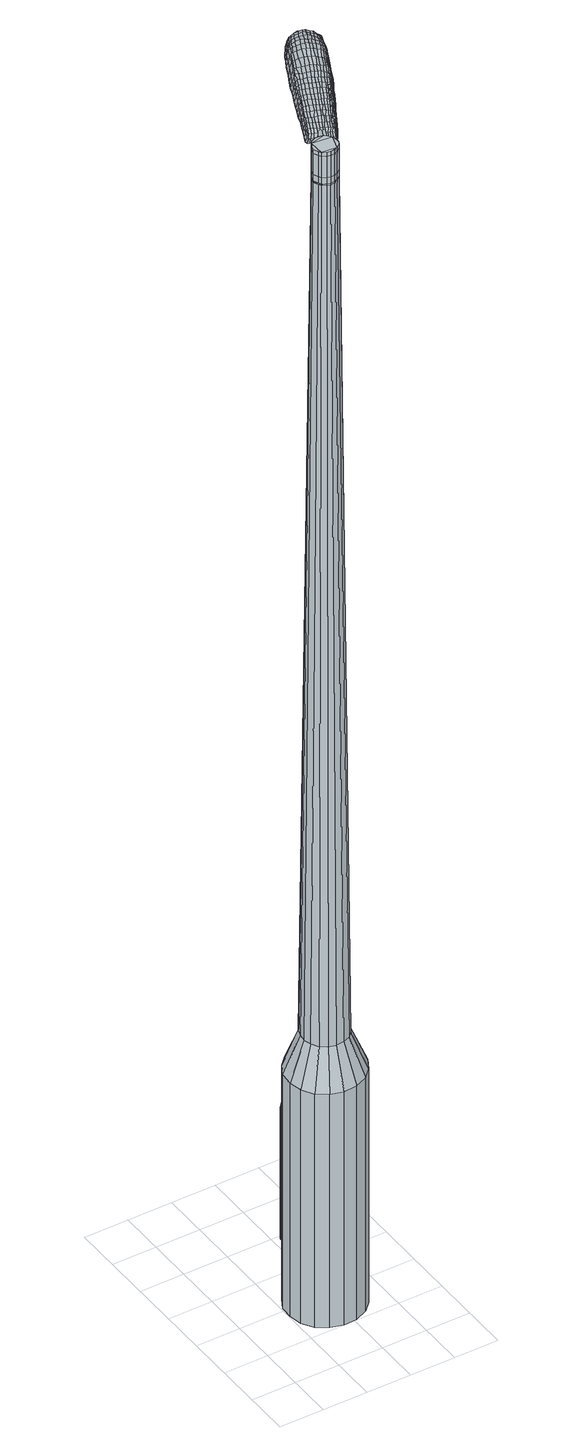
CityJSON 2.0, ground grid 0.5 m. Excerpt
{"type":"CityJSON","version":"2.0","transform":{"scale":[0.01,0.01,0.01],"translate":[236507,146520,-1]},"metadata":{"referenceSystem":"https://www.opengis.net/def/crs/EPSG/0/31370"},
"CityObjects":{
"object1":{"type":"GenericCityObject","attributes":{"cluster":507,"mean_distance_to_centroid":0.273,"new_centroid_x":236507.94,"new_centroid_y":146520.9,"mean_distance_to_camera":12.85,"H1":6.95,"H2":11.12,"Z_final":112.18,"cluster2":-1,"proj_x":236511.9,"proj_y":146522.82,"id_line":33907,"bearing_l":154.13,"distance":4.41,"orientation":"right","G_obj":64.13},"geometry":[{"type":"MultiSurface","lod":"2","boundaries":[[[0,1,2,3]],[[1,4,5,2]],[[4,6,7,5]],[[6,8,9,7]],[[8,10,11,9]],[[10,12,13,11]],[[12,14,15,13]],[[14,16,17,15]],[[16,18,19,17]],[[18,20,21,19]],[[20,22,23,21]],[[22,24,25,23]],[[24,26,27,25]],[[26,28,29,27]],[[28,30,31,29]],[[30,32,33,31]],[[32,34,35,33]],[[34,0,3,35]],[[36,37,38,39]],[[38,40,41,42]],[[41,43,42]],[[42,44,45,46]],[[45,47,46]],[[46,48,49,50]],[[49,51,50]],[[42,46,50,38]],[[50,52,39,38]],[[53,36,39]],[[2,5,7,35]],[[7,9,11,15]],[[11,13,15]],[[15,17,19,23]],[[19,21,23]],[[23,25,27,31]],[[27,29,31]],[[15,23,31,7]],[[31,33,35,7]],[[3,2,35]],[[1,0,54,55]],[[0,34,56,54]],[[34,32,57,56]],[[32,30,58,57]],[[30,28,59,58]],[[28,26,60,59]],[[26,24,61,60]],[[24,22,62,61]],[[22,20,63,62]],[[20,18,64,63]],[[18,16,65,64]],[[16,14,66,65]],[[14,12,67,66]],[[12,10,68,67]],[[10,8,69,68]],[[8,6,70,69]],[[6,4,71,70]],[[4,1,55,71]],[[55,54,72,73]],[[54,56,74,72]],[[56,57,75,74]],[[57,58,76,75]],[[58,59,77,76]],[[59,60,78,77]],[[60,61,79,78]],[[61,62,80,79]],[[62,63,81,80]],[[63,64,82,81]],[[64,65,83,82]],[[65,66,84,83]],[[66,67,85,84]],[[67,68,86,85]],[[68,69,87,86]],[[69,70,88,87]],[[70,71,89,88]],[[71,55,73,89]],[[90,91,92,73]],[[74,93,91,90]],[[94,95,93,74]],[[96,97,95,94]],[[98,99,97,96]],[[100,101,99,98]],[[102,103,101,100]],[[104,105,103,102]],[[106,107,105,104]],[[82,108,107,106]],[[83,109,108,82]],[[84,110,109,83]],[[85,111,110,84]],[[112,113,111,85]],[[114,115,113,112]],[[88,116,115,114]],[[89,117,116,88]],[[73,92,117,89]],[[118,119,120,121]],[[122,118,121,123]],[[124,122,123,125]],[[126,124,125,127]],[[128,126,127,129]],[[130,128,129,131]],[[132,130,131,133]],[[134,132,133,135]],[[136,134,135,137]],[[138,136,137,139]],[[140,138,139,141]],[[142,140,141,143]],[[144,142,143,145]],[[146,144,145,147]],[[148,146,147,149]],[[150,148,149,151]],[[72,90,73]],[[72,74,90]],[[75,94,74]],[[75,76,96,94]],[[76,77,98,96]],[[77,78,100,98]],[[78,79,102,100]],[[79,80,104,102]],[[80,81,106,104]],[[81,82,106]],[[86,112,85]],[[86,87,114,112]],[[87,88,114]],[[152,92,91]],[[153,115,116]],[[153,154,113,115]],[[154,111,113]],[[155,107,108]],[[155,156,105,107]],[[156,157,103,105]],[[157,158,101,103]],[[158,159,99,101]],[[159,160,97,99]],[[160,161,95,97]],[[161,93,95]],[[152,91,93]],[[39,52,150,162]],[[92,152,163,151]],[[53,39,162,119]],[[152,93,120,163]],[[36,53,119,118]],[[93,161,121,120]],[[37,36,118,122]],[[161,160,123,121]],[[38,37,122,124]],[[160,159,125,123]],[[40,38,124,126]],[[159,158,127,125]],[[41,40,126,128]],[[158,157,129,127]],[[43,41,128,130]],[[157,156,131,129]],[[42,43,130,132]],[[156,155,133,131]],[[44,42,132,134]],[[155,108,135,133]],[[45,44,134,136]],[[108,109,137,135]],[[47,45,136,138]],[[109,110,139,137]],[[46,47,138,140]],[[110,111,141,139]],[[48,46,140,142]],[[111,154,143,141]],[[49,48,142,144]],[[154,153,145,143]],[[51,49,144,146]],[[153,116,147,145]],[[50,51,146,148]],[[116,117,149,147]],[[52,50,148,150]],[[117,92,151,149]],[[150,151,164,165]],[[151,163,166,164]],[[163,120,167,166]],[[120,119,168,167]],[[119,162,169,168]],[[162,150,165,169]],[[170,171,172,173]],[[174,170,173,175]],[[170,174,176,177]],[[171,170,177,178]],[[179,180,181,182]],[[183,179,182,184]],[[179,183,185,186]],[[180,179,186,187]],[[188,189,190,191]],[[192,188,191,193]],[[188,192,194,195]],[[189,188,195,196]],[[197,198,199,200]],[[201,197,200,202]],[[197,201,203,204]],[[198,197,204,205]],[[206,207,208,209]],[[210,206,209,211]],[[206,210,212,213]],[[207,206,213,214]],[[215,216,217,218]],[[219,215,218,220]],[[215,219,221,222]],[[216,215,222,223]],[[224,225,226,227]],[[216,224,227,217]],[[224,216,223,228]],[[225,224,228,229]],[[230,231,232,233]],[[225,230,233,226]],[[230,225,229,234]],[[231,230,234,235]],[[236,174,175,237]],[[231,236,237,232]],[[236,231,235,238]],[[174,236,238,176]],[[239,240,241,242]],[[243,239,242,244]],[[239,243,245,246]],[[240,239,246,247]],[[248,249,250,251]],[[240,248,251,241]],[[248,240,247,252]],[[249,248,252,253]],[[254,255,256,257]],[[249,254,257,250]],[[254,249,253,258]],[[255,254,258,259]],[[260,261,262,263]],[[255,260,263,256]],[[260,255,259,264]],[[261,260,264,265]],[[266,171,178,267]],[[261,266,267,262]],[[266,261,265,268]],[[171,266,268,172]],[[269,270,271,272]],[[273,269,272,274]],[[269,273,275,276]],[[270,269,276,277]],[[278,279,280,281]],[[270,278,281,271]],[[278,270,277,282]],[[279,278,282,283]],[[284,285,286,287]],[[279,284,287,280]],[[284,279,283,288]],[[285,284,288,289]],[[290,183,184,291]],[[285,290,291,286]],[[290,285,289,292]],[[183,290,292,185]],[[293,294,295,296]],[[297,293,296,298]],[[293,297,299,300]],[[294,293,300,301]],[[302,303,304,305]],[[294,302,305,295]],[[302,294,301,306]],[[303,302,306,307]],[[308,309,310,311]],[[303,308,311,304]],[[308,303,307,312]],[[309,308,312,313]],[[314,315,316,317]],[[309,314,317,310]],[[314,309,313,318]],[[315,314,318,319]],[[320,180,187,321]],[[315,320,321,316]],[[320,315,319,322]],[[180,320,322,181]],[[323,209,208,324]],[[325,323,324,326]],[[323,325,327,328]],[[209,323,328,211]],[[329,325,326,330]],[[331,329,330,332]],[[329,331,333,334]],[[325,329,334,327]],[[335,331,332,336]],[[337,335,336,338]],[[335,337,339,340]],[[331,335,340,333]],[[341,337,338,342]],[[343,341,342,344]],[[341,343,345,346]],[[337,341,346,339]],[[347,343,344,348]],[[198,347,348,199]],[[347,198,205,349]],[[343,347,349,345]],[[350,351,196,195]],[[352,350,195,194]],[[350,352,353,354]],[[351,350,354,355]],[[356,357,355,354]],[[358,356,354,353]],[[356,358,359,360]],[[357,356,360,361]],[[362,363,361,360]],[[364,362,360,359]],[[362,364,365,366]],[[363,362,366,367]],[[368,369,367,366]],[[370,368,366,365]],[[368,370,203,201]],[[369,368,201,202]],[[371,372,373,374]],[[273,371,374,275]],[[371,273,274,375]],[[372,371,375,376]],[[377,192,193,378]],[[372,377,378,373]],[[377,372,376,379]],[[192,377,379,194]],[[380,381,382,383]],[[219,380,383,221]],[[380,219,220,384]],[[381,380,384,385]],[[386,387,388,389]],[[381,386,389,382]],[[386,381,385,390]],[[387,386,390,391]],[[392,189,196,393]],[[387,392,393,388]],[[392,387,391,394]],[[189,392,394,190]],[[395,396,397,398]],[[177,395,398,178]],[[395,177,176,399]],[[396,395,399,400]],[[401,402,403,404]],[[396,401,404,397]],[[401,396,400,405]],[[402,401,405,406]],[[407,200,199,408]],[[402,407,408,403]],[[407,402,406,409]],[[200,407,409,202]],[[410,411,412,413]],[[182,410,413,184]],[[410,182,181,414]],[[411,410,414,415]],[[416,204,203,417]],[[411,416,417,412]],[[416,411,415,418]],[[204,416,418,205]],[[419,420,421,422]],[[297,419,422,299]],[[419,297,298,423]],[[420,419,423,424]],[[425,210,211,426]],[[420,425,426,421]],[[425,420,424,427]],[[210,425,427,212]],[[428,429,430,431]],[[243,428,431,245]],[[428,243,244,432]],[[429,428,432,433]],[[434,435,436,437]],[[429,434,437,430]],[[434,429,433,438]],[[435,434,438,439]],[[440,207,214,441]],[[435,440,441,436]],[[440,435,439,442]],[[207,440,442,208]],[[443,444,433,432]],[[242,443,432,244]],[[443,242,241,445]],[[444,443,445,446]],[[447,448,439,438]],[[444,447,438,433]],[[447,444,446,449]],[[448,447,449,450]],[[451,324,208,442]],[[448,451,442,439]],[[451,448,450,452]],[[324,451,452,326]],[[453,454,455,456]],[[300,453,456,301]],[[453,300,299,422]],[[454,453,422,421]],[[457,328,327,458]],[[454,457,458,455]],[[457,454,421,426]],[[328,457,426,211]],[[459,460,446,445]],[[251,459,445,241]],[[459,251,250,461]],[[460,459,461,462]],[[463,464,450,449]],[[460,463,449,446]],[[463,460,462,465]],[[464,463,465,466]],[[467,330,326,452]],[[464,467,452,450]],[[467,464,466,468]],[[330,467,468,332]],[[469,470,471,472]],[[306,469,472,307]],[[469,306,301,456]],[[470,469,456,455]],[[473,334,333,474]],[[470,473,474,471]],[[473,470,455,458]],[[334,473,458,327]],[[475,476,462,461]],[[257,475,461,250]],[[475,257,256,477]],[[476,475,477,478]],[[479,480,466,465]],[[476,479,465,462]],[[479,476,478,481]],[[480,479,481,482]],[[483,336,332,468]],[[480,483,468,466]],[[483,480,482,484]],[[336,483,484,338]],[[485,486,487,488]],[[312,485,488,313]],[[485,312,307,472]],[[486,485,472,471]],[[489,340,339,490]],[[486,489,490,487]],[[489,486,471,474]],[[340,489,474,333]],[[491,492,478,477]],[[263,491,477,256]],[[491,263,262,493]],[[492,491,493,494]],[[495,496,482,481]],[[492,495,481,478]],[[495,492,494,497]],[[496,495,497,498]],[[499,342,338,484]],[[496,499,484,482]],[[499,496,498,500]],[[342,499,500,344]],[[501,502,503,504]],[[318,501,504,319]],[[501,318,313,488]],[[502,501,488,487]],[[505,346,345,506]],[[502,505,506,503]],[[505,502,487,490]],[[346,505,490,339]],[[507,508,494,493]],[[267,507,493,262]],[[507,267,178,398]],[[508,507,398,397]],[[509,510,498,497]],[[508,509,497,494]],[[509,508,397,404]],[[510,509,404,403]],[[511,348,344,500]],[[510,511,500,498]],[[511,510,403,408]],[[348,511,408,199]],[[512,513,415,414]],[[322,512,414,181]],[[512,322,319,504]],[[513,512,504,503]],[[514,349,205,418]],[[513,514,418,415]],[[514,513,503,506]],[[349,514,506,345]],[[515,516,376,375]],[[272,515,375,274]],[[515,272,271,517]],[[516,515,517,518]],[[519,352,194,379]],[[516,519,379,376]],[[519,516,518,520]],[[352,519,520,353]],[[521,522,523,524]],[[222,521,524,223]],[[521,222,221,383]],[[522,521,383,382]],[[525,526,527,528]],[[522,525,528,523]],[[525,522,382,389]],[[526,525,389,388]],[[529,351,355,530]],[[526,529,530,527]],[[529,526,388,393]],[[351,529,393,196]],[[531,532,518,517]],[[281,531,517,271]],[[531,281,280,533]],[[532,531,533,534]],[[535,358,353,520]],[[532,535,520,518]],[[535,532,534,536]],[[358,535,536,359]],[[537,538,539,540]],[[228,537,540,229]],[[537,228,223,524]],[[538,537,524,523]],[[541,542,543,544]],[[538,541,544,539]],[[541,538,523,528]],[[542,541,528,527]],[[545,357,361,546]],[[542,545,546,543]],[[545,542,527,530]],[[357,545,530,355]],[[547,548,534,533]],[[287,547,533,280]],[[547,287,286,549]],[[548,547,549,550]],[[551,364,359,536]],[[548,551,536,534]],[[551,548,550,552]],[[364,551,552,365]],[[553,554,555,556]],[[234,553,556,235]],[[553,234,229,540]],[[554,553,540,539]],[[557,558,559,560]],[[554,557,560,555]],[[557,554,539,544]],[[558,557,544,543]],[[561,363,367,562]],[[558,561,562,559]],[[561,558,543,546]],[[363,561,546,361]],[[563,564,550,549]],[[291,563,549,286]],[[563,291,184,413]],[[564,563,413,412]],[[565,370,365,552]],[[564,565,552,550]],[[565,564,412,417]],[[370,565,417,203]],[[566,567,400,399]],[[238,566,399,176]],[[566,238,235,556]],[[567,566,556,555]],[[568,569,406,405]],[[567,568,405,400]],[[568,567,555,560]],[[569,568,560,559]],[[570,369,202,409]],[[569,570,409,406]],[[570,569,559,562]],[[369,570,562,367]],[[571,572,573,574]],[[574,573,575,576]],[[577,575,573,578]],[[578,573,572,579]],[[580,581,582,583]],[[583,582,584,585]],[[586,584,582,587]],[[587,582,581,588]],[[589,590,591,592]],[[592,591,593,594]],[[595,593,591,596]],[[596,591,590,597]],[[598,599,600,601]],[[601,600,602,603]],[[604,602,600,605]],[[605,600,599,606]],[[607,608,609,610]],[[610,609,611,612]],[[613,611,609,614]],[[614,609,608,615]],[[616,617,618,619]],[[619,618,620,621]],[[622,620,618,623]],[[623,618,617,624]],[[625,626,627,628]],[[628,627,617,616]],[[624,617,627,629]],[[629,627,626,630]],[[631,632,633,634]],[[634,633,626,625]],[[630,626,633,635]],[[635,633,632,636]],[[576,575,637,638]],[[638,637,632,631]],[[636,632,637,639]],[[639,637,575,577]],[[640,641,642,643]],[[643,642,644,645]],[[646,644,642,647]],[[647,642,641,648]],[[649,650,651,652]],[[652,651,641,640]],[[648,641,651,653]],[[653,651,650,654]],[[655,656,657,658]],[[658,657,650,649]],[[654,650,657,659]],[[659,657,656,660]],[[661,662,663,664]],[[664,663,656,655]],[[660,656,663,665]],[[665,663,662,666]],[[579,572,667,668]],[[668,667,662,661]],[[666,662,667,669]],[[669,667,572,571]],[[670,671,672,673]],[[673,672,674,675]],[[676,674,672,677]],[[677,672,671,678]],[[679,680,681,682]],[[682,681,671,670]],[[678,671,681,683]],[[683,681,680,684]],[[685,686,687,688]],[[688,687,680,679]],[[684,680,687,689]],[[689,687,686,690]],[[585,584,691,692]],[[692,691,686,685]],[[690,686,691,693]],[[693,691,584,586]],[[694,695,696,697]],[[697,696,698,699]],[[700,698,696,701]],[[701,696,695,702]],[[703,704,705,706]],[[706,705,695,694]],[[702,695,705,707]],[[707,705,704,708]],[[709,710,711,712]],[[712,711,704,703]],[[708,704,711,713]],[[713,711,710,714]],[[715,716,717,718]],[[718,717,710,709]],[[714,710,717,719]],[[719,717,716,720]],[[588,581,721,722]],[[722,721,716,715]],[[720,716,721,723]],[[723,721,581,580]],[[607,610,724,725]],[[725,724,726,727]],[[728,726,724,729]],[[729,724,610,612]],[[727,726,730,731]],[[731,730,732,733]],[[734,732,730,735]],[[735,730,726,728]],[[733,732,736,737]],[[737,736,738,739]],[[740,738,736,741]],[[741,736,732,734]],[[739,738,742,743]],[[743,742,744,745]],[[746,744,742,747]],[[747,742,738,740]],[[745,744,748,749]],[[749,748,599,598]],[[606,599,748,750]],[[750,748,744,746]],[[597,751,752,596]],[[596,752,753,595]],[[754,753,752,755]],[[755,752,751,756]],[[756,757,758,755]],[[755,758,759,754]],[[760,759,758,761]],[[761,758,757,762]],[[762,763,764,761]],[[761,764,765,760]],[[766,765,764,767]],[[767,764,763,768]],[[768,769,770,767]],[[767,770,771,766]],[[604,771,770,602]],[[602,770,769,603]],[[772,773,774,775]],[[775,774,674,676]],[[675,674,774,776]],[[776,774,773,777]],[[594,593,778,779]],[[779,778,773,772]],[[777,773,778,780]],[[780,778,593,595]],[[781,782,783,784]],[[784,783,620,622]],[[621,620,783,785]],[[785,783,782,786]],[[787,788,789,790]],[[790,789,782,781]],[[786,782,789,791]],[[791,789,788,792]],[[597,590,793,794]],[[794,793,788,787]],[[792,788,793,795]],[[795,793,590,589]],[[796,797,798,799]],[[799,798,578,579]],[[577,578,798,800]],[[800,798,797,801]],[[802,803,804,805]],[[805,804,797,796]],[[801,797,804,806]],[[806,804,803,807]],[[598,601,808,809]],[[809,808,803,802]],[[807,803,808,810]],[[810,808,601,603]],[[811,812,813,814]],[[814,813,583,585]],[[580,583,813,815]],[[815,813,812,816]],[[604,605,817,818]],[[818,817,812,811]],[[816,812,817,819]],[[819,817,605,606]],[[820,821,698,822]],[[822,698,700]],[[699,698,823]],[[823,698,821,824]],[[612,611,825,826]],[[826,825,821,820]],[[824,821,825,827]],[[827,825,611,613]],[[828,829,644,830]],[[830,644,646]],[[645,644,831]],[[831,644,829,832]],[[833,834,835,836]],[[836,835,829,828]],[[832,829,835,837]],[[837,835,834,838]],[[615,608,839,840]],[[840,839,834,833]],[[838,834,839,841]],[[841,839,608,607]],[[832,842,843,831]],[[831,843,643,645]],[[640,643,843,844]],[[844,843,842,845]],[[838,846,847,837]],[[837,847,842,832]],[[845,842,847,848]],[[848,847,846,849]],[[607,725,850,841]],[[841,850,846,838]],[[849,846,850,851]],[[851,850,725,727]],[[852,853,854,855]],[[855,854,701,702]],[[700,701,854,822]],[[822,854,853,820]],[[728,729,856,857]],[[857,856,853,852]],[[820,853,856,826]],[[826,856,729,612]],[[845,858,859,844]],[[844,859,652,640]],[[649,652,859,860]],[[860,859,858,861]],[[849,862,863,848]],[[848,863,858,845]],[[861,858,863,864]],[[864,863,862,865]],[[727,731,866,851]],[[851,866,862,849]],[[865,862,866,867]],[[867,866,731,733]],[[868,869,870,871]],[[871,870,707,708]],[[702,707,870,855]],[[855,870,869,852]],[[734,735,872,873]],[[873,872,869,868]],[[852,869,872,857]],[[857,872,735,728]],[[861,874,875,860]],[[860,875,658,649]],[[655,658,875,876]],[[876,875,874,877]],[[865,878,879,864]],[[864,879,874,861]],[[877,874,879,880]],[[880,879,878,881]],[[733,737,882,867]],[[867,882,878,865]],[[881,878,882,883]],[[883,882,737,739]],[[884,885,886,887]],[[887,886,713,714]],[[708,713,886,871]],[[871,886,885,868]],[[740,741,888,889]],[[889,888,885,884]],[[868,885,888,873]],[[873,888,741,734]],[[877,890,891,876]],[[876,891,664,655]],[[661,664,891,892]],[[892,891,890,893]],[[881,894,895,880]],[[880,895,890,877]],[[893,890,895,896]],[[896,895,894,897]],[[739,743,898,883]],[[883,898,894,881]],[[897,894,898,899]],[[899,898,743,745]],[[900,901,902,903]],[[903,902,719,720]],[[714,719,902,887]],[[887,902,901,884]],[[746,747,904,905]],[[905,904,901,900]],[[884,901,904,889]],[[889,904,747,740]],[[893,906,907,892]],[[892,907,668,661]],[[579,668,907,799]],[[799,907,906,796]],[[897,908,909,896]],[[896,909,906,893]],[[796,906,909,805]],[[805,909,908,802]],[[745,749,910,899]],[[899,910,908,897]],[[802,908,910,809]],[[809,910,749,598]],[[816,911,912,815]],[[815,912,723,580]],[[720,723,912,903]],[[903,912,911,900]],[[606,750,913,819]],[[819,913,911,816]],[[900,911,913,905]],[[905,913,750,746]],[[777,914,915,776]],[[776,915,673,675]],[[670,673,915,916]],[[916,915,914,917]],[[595,753,918,780]],[[780,918,914,777]],[[917,914,918,919]],[[919,918,753,754]],[[920,921,922,923]],[[923,922,623,624]],[[622,623,922,784]],[[784,922,921,781]],[[924,925,926,927]],[[927,926,921,920]],[[781,921,926,790]],[[790,926,925,787]],[[756,751,928,929]],[[929,928,925,924]],[[787,925,928,794]],[[794,928,751,597]],[[917,930,931,916]],[[916,931,682,670]],[[679,682,931,932]],[[932,931,930,933]],[[754,759,934,919]],[[919,934,930,917]],[[933,930,934,935]],[[935,934,759,760]],[[936,937,938,939]],[[939,938,629,630]],[[624,629,938,923]],[[923,938,937,920]],[[940,941,942,943]],[[943,942,937,936]],[[920,937,942,927]],[[927,942,941,924]],[[762,757,944,945]],[[945,944,941,940]],[[924,941,944,929]],[[929,944,757,756]],[[933,946,947,932]],[[932,947,688,679]],[[685,688,947,948]],[[948,947,946,949]],[[760,765,950,935]],[[935,950,946,933]],[[949,946,950,951]],[[951,950,765,766]],[[952,953,954,955]],[[955,954,635,636]],[[630,635,954,939]],[[939,954,953,936]],[[956,957,958,959]],[[959,958,953,952]],[[936,953,958,943]],[[943,958,957,940]],[[768,763,960,961]],[[961,960,957,956]],[[940,957,960,945]],[[945,960,763,762]],[[949,962,963,948]],[[948,963,692,685]],[[585,692,963,814]],[[814,963,962,811]],[[766,771,964,951]],[[951,964,962,949]],[[811,962,964,818]],[[818,964,771,604]],[[801,965,966,800]],[[800,966,639,577]],[[636,639,966,955]],[[955,966,965,952]],[[807,967,968,806]],[[806,968,965,801]],[[952,965,968,959]],[[959,968,967,956]],[[603,769,969,810]],[[810,969,967,807]],[[956,967,969,961]],[[961,969,769,768]],[[571,574,173,172]],[[574,576,175,173]],[[586,587,186,185]],[[587,588,187,186]],[[589,592,191,190]],[[592,594,193,191]],[[613,614,213,212]],[[614,615,214,213]],[[616,619,218,217]],[[619,621,220,218]],[[625,628,227,226]],[[628,616,217,227]],[[631,634,233,232]],[[634,625,226,233]],[[576,638,237,175]],[[638,631,232,237]],[[646,647,246,245]],[[647,648,247,246]],[[648,653,252,247]],[[653,654,253,252]],[[654,659,258,253]],[[659,660,259,258]],[[660,665,264,259]],[[665,666,265,264]],[[666,669,268,265]],[[669,571,172,268]],[[676,677,276,275]],[[677,678,277,276]],[[678,683,282,277]],[[683,684,283,282]],[[684,689,288,283]],[[689,690,289,288]],[[690,693,292,289]],[[693,586,185,292]],[[694,697,296,295]],[[697,699,298,296]],[[703,706,305,304]],[[706,694,295,305]],[[709,712,311,310]],[[712,703,304,311]],[[715,718,317,316]],[[718,709,310,317]],[[588,722,321,187]],[[722,715,316,321]],[[772,775,374,373]],[[775,676,275,374]],[[594,779,378,193]],[[779,772,373,378]],[[621,785,384,220]],[[785,786,385,384]],[[786,791,390,385]],[[791,792,391,390]],[[792,795,394,391]],[[795,589,190,394]],[[699,823,423,298]],[[823,824,424,423]],[[824,827,427,424]],[[827,613,212,427]],[[828,830,431,430]],[[830,646,245,431]],[[833,836,437,436]],[[836,828,430,437]],[[615,840,441,214]],[[840,833,436,441]],[[970,971,972,973]],[[974,975,973,972]],[[976,977,978,979]],[[980,981,982,983]],[[971,984,985,972]],[[986,974,972,985]],[[987,976,979,988]],[[989,990,981,980]],[[984,991,992,985]],[[992,993,986,985]],[[994,987,988,995]],[[996,990,989,997]],[[991,998,999,992]],[[999,1000,993,992]],[[1001,994,995,1002]],[[1003,996,997,1004]],[[1005,1006,1007,1008]],[[1009,1010,1006,1005]],[[1009,1011,1012,1010]],[[1011,1013,1014,1012]],[[1015,1016,1017,1018]],[[1019,1020,1016,1015]],[[1021,1022,1020,1019]],[[1023,1024,1022,1021]],[[1018,1007,1006,1015]],[[1015,1006,1010,1019]],[[1010,1012,1021,1019]],[[1012,1014,1023,1021]],[[979,978,975,974]],[[988,979,974,986]],[[993,995,988,986]],[[1000,1002,995,993]],[[980,983,977,976]],[[989,980,976,987]],[[997,989,987,994]],[[1004,997,994,1001]],[[981,1005,1008,982]],[[990,1009,1005,981]],[[1011,1009,990,996]],[[1013,1011,996,1003]],[[1025,1026,1027,1028]],[[1027,1029,1030,1031]],[[1027,1031,1032,1033]],[[1027,1033,1028]],[[1034,1025,1028,1035]],[[1036,1035,1028,1037]],[[1038,1037,1028]],[[1039,1027,1026,1040]],[[1041,1039,1040,1042]],[[1043,1041,1042,1044]],[[1045,1043,1044,1046]],[[1047,1045,1046,1048]],[[1048,1049,1050,1051]],[[1048,1051,1052,1053]],[[1048,1053,1054,1055]],[[1054,1056,1057,1058]],[[1054,1058,1059,1060]],[[1054,1060,1055]],[[1048,1055,1047]],[[1061,1062,1026,1025]],[[1063,1064,1029,1027]],[[1065,1066,1038,1028]],[[1062,1067,1040,1026]],[[1068,1063,1027,1039]],[[1067,1069,1042,1040]],[[1070,1068,1039,1041]],[[1069,1071,1044,1042]],[[1072,1070,1041,1043]],[[1071,1073,1046,1044]],[[1074,1072,1043,1045]],[[1073,1075,1048,1046]],[[1076,1074,1045,1047]],[[1075,1077,1049,1048]],[[1078,1079,1056,1054]],[[1080,1076,1047,1055]],[[1050,1049,1077,1081]],[[1051,1050,1081,1082]],[[1052,1051,1082,1083]],[[1053,1052,1083,1084]],[[1054,1053,1084,1078]],[[1085,1061,1025,1034]],[[1086,1085,1034,1035]],[[1087,1086,1035,1036]],[[1088,1087,1036,1037]],[[1066,1088,1037,1038]],[[1030,1029,1064,1089]],[[1057,1056,1079,1090]],[[1031,1030,1089,1091]],[[1032,1031,1091,1092]],[[1033,1032,1092,1093]],[[1028,1033,1093,1065]],[[1058,1057,1090,1094]],[[1059,1058,1094,1095]],[[1060,1059,1095,1096]],[[1055,1060,1096,1080]]]}]}
},
"vertices":[
[111,130,384],[123,121,384],[123,121,96],[111,130,96],[131,109,384],[131,109,96],[135,95,384],[135,95,96],[134,80,384],[134,80,96],[127,67,384],[127,67,96],[117,57,384],[117,57,96],[103,51,384],[103,51,96],[88,50,384],[88,50,96],[74,54,384],[74,54,96],[62,62,384],[62,62,96],[54,75,384],[54,75,96],[51,89,384],[51,89,96],[52,104,384],[52,104,96],[59,117,384],[59,117,96],[69,127,384],[69,127,96],[82,133,384],[82,133,96],[97,134,384],[97,134,96],[90,105,1524],[85,103,1524],[82,100,1524],[99,104,1524],[80,96,1524],[79,91,1524],[83,83,1524],[81,86,1524],[87,80,1524],[91,79,1524],[100,81,1524],[96,79,1524],[104,84,1524],[106,88,1524],[105,97,1524],[106,93,1524],[102,101,1524],[94,105,1524],[104,115,429],[111,109,429],[95,117,429],[87,116,429],[79,113,429],[72,107,429],[69,99,429],[68,90,429],[70,82,429],[75,74,429],[82,69,429],[90,67,429],[99,68,429],[107,71,429],[113,77,429],[117,85,429],[118,94,429],[116,102,429],[99,104,1483],[102,101,1483],[94,105,1483],[90,105,1483],[85,103,1483],[82,100,1483],[80,96,1483],[79,91,1483],[81,86,1483],[83,83,1483],[87,80,1483],[91,79,1483],[96,79,1483],[100,81,1483],[104,84,1483],[106,88,1483],[106,93,1483],[105,97,1483],[98,104,1483],[98,104,1485],[102,101,1485],[94,105,1485],[90,104,1483],[90,104,1485],[86,103,1483],[86,103,1485],[82,99,1483],[82,99,1485],[80,95,1483],[80,95,1485],[80,91,1483],[80,91,1485],[81,87,1483],[81,87,1485],[84,83,1483],[84,83,1485],[87,80,1485],[91,79,1485],[96,79,1485],[100,81,1485],[103,84,1483],[103,84,1485],[105,88,1483],[105,88,1485],[106,93,1485],[105,97,1485],[90,105,1519],[94,105,1519],[94,105,1493],[90,105,1493],[85,103,1519],[85,103,1493],[82,100,1519],[82,100,1493],[80,96,1519],[80,96,1493],[79,91,1519],[79,91,1493],[81,86,1519],[81,86,1493],[83,83,1519],[83,83,1493],[87,80,1519],[87,80,1493],[91,79,1519],[91,79,1493],[96,79,1519],[96,79,1493],[100,81,1519],[100,81,1493],[104,84,1519],[104,84,1493],[106,88,1519],[106,88,1493],[106,93,1519],[106,93,1493],[105,97,1519],[105,97,1493],[102,101,1519],[102,101,1493],[99,104,1485],[106,88,1485],[104,84,1485],[83,83,1485],[81,86,1485],[79,91,1485],[80,96,1485],[82,100,1485],[85,103,1485],[90,105,1485],[99,104,1519],[99,104,1493],[110,119,1513],[110,119,1518],[107,121,1513],[104,122,1513],[104,122,1518],[107,121,1518],[157,179,1519],[153,173,1518],[155,173,1509],[159,179,1510],[161,187,1519],[163,187,1510],[159,186,1526],[155,179,1525],[152,173,1525],[122,196,1519],[119,189,1518],[120,188,1525],[123,194,1525],[126,204,1519],[127,202,1526],[125,206,1510],[121,198,1510],[119,191,1509],[170,254,1519],[173,253,1519],[174,254,1513],[170,255,1513],[166,255,1519],[166,256,1513],[165,254,1524],[169,253,1524],[173,251,1524],[138,188,1530],[135,181,1529],[137,180,1529],[141,186,1530],[142,196,1531],[145,194,1531],[138,198,1530],[134,189,1530],[131,183,1529],[103,115,1512],[105,114,1512],[106,115,1517],[103,116,1517],[100,116,1512],[101,117,1517],[100,117,1506],[103,116,1506],[106,115,1506],[181,233,1519],[180,230,1519],[182,230,1512],[183,233,1512],[182,235,1518],[183,235,1512],[181,235,1522],[180,233,1523],[179,230,1524],[179,225,1519],[177,220,1519],[178,220,1512],[180,226,1512],[177,225,1524],[175,220,1525],[174,214,1519],[171,207,1519],[173,208,1511],[176,215,1511],[173,214,1526],[169,207,1526],[166,197,1519],[168,198,1510],[164,197,1526],[121,114,1513],[125,121,1513],[123,121,1518],[120,114,1517],[118,110,1512],[118,111,1516],[119,110,1506],[122,115,1507],[126,121,1507],[128,128,1514],[132,134,1515],[130,134,1520],[127,127,1519],[130,128,1507],[134,135,1507],[136,141,1515],[139,147,1516],[138,147,1522],[134,141,1521],[137,141,1508],[141,148,1508],[143,154,1517],[146,160,1517],[145,160,1524],[141,153,1523],[145,154,1508],[148,160,1509],[150,166,1518],[148,166,1524],[152,167,1509],[150,249,1519],[148,246,1519],[149,246,1524],[151,248,1523],[151,251,1518],[152,250,1522],[150,252,1512],[149,251,1512],[147,248,1512],[145,242,1519],[142,237,1519],[143,236,1525],[146,241,1524],[144,244,1512],[141,239,1512],[139,232,1519],[136,225,1519],[137,224,1526],[140,231,1526],[139,234,1511],[135,227,1511],[131,215,1519],[132,213,1526],[130,216,1510],[94,128,1513],[96,135,1513],[96,136,1507],[93,129,1507],[92,122,1512],[91,124,1506],[93,123,1516],[94,127,1517],[97,134,1518],[99,142,1514],[102,149,1515],[102,150,1507],[99,143,1507],[100,141,1519],[103,147,1520],[105,156,1515],[108,163,1516],[107,164,1508],[104,157,1508],[106,154,1521],[109,161,1522],[111,169,1517],[114,176,1517],[113,178,1509],[110,171,1508],[112,168,1523],[115,175,1524],[117,183,1518],[116,185,1509],[117,181,1524],[106,121,1519],[108,120,1519],[109,128,1520],[111,126,1520],[106,129,1520],[103,122,1519],[112,134,1522],[115,133,1522],[115,141,1523],[118,140,1523],[113,142,1523],[109,136,1521],[119,148,1524],[121,146,1524],[122,154,1525],[124,153,1525],[119,156,1525],[116,149,1524],[125,161,1526],[128,160,1526],[128,168,1527],[131,166,1527],[125,169,1527],[122,163,1526],[131,174,1528],[134,173,1528],[128,176,1528],[168,250,1527],[171,249,1527],[164,251,1526],[162,247,1527],[166,246,1528],[169,244,1528],[163,240,1529],[167,239,1529],[159,242,1528],[156,235,1530],[160,234,1530],[163,232,1530],[157,227,1531],[160,226,1531],[153,229,1530],[149,221,1531],[153,219,1531],[156,217,1531],[147,208,1531],[150,206,1531],[144,209,1531],[153,253,1518],[156,254,1519],[156,255,1513],[152,254,1513],[153,251,1523],[156,252,1523],[161,255,1519],[161,256,1513],[160,253,1524],[182,238,1518],[181,240,1518],[180,239,1523],[181,237,1523],[183,238,1513],[183,241,1513],[180,244,1519],[179,247,1519],[178,246,1524],[179,243,1523],[181,244,1513],[179,248,1513],[176,250,1519],[175,249,1524],[177,251,1513],[153,179,1528],[152,180,1528],[148,174,1528],[150,173,1527],[158,187,1528],[156,188,1529],[149,182,1529],[147,183,1530],[143,177,1529],[146,175,1528],[154,190,1529],[151,191,1530],[144,185,1530],[140,178,1529],[148,193,1531],[124,194,1528],[127,193,1529],[130,201,1529],[128,202,1528],[122,187,1527],[124,186,1528],[130,191,1529],[134,199,1530],[127,184,1528],[92,120,1512],[94,119,1512],[95,120,1517],[93,121,1517],[91,121,1506],[93,120,1506],[97,118,1512],[98,119,1517],[97,119,1506],[116,108,1512],[114,109,1512],[115,110,1506],[117,109,1506],[116,110,1517],[114,111,1517],[112,110,1512],[110,111,1512],[111,112,1506],[113,111,1506],[112,112,1517],[110,113,1517],[107,113,1512],[108,113,1506],[108,114,1517],[118,115,1519],[117,115,1519],[122,121,1520],[120,122,1520],[115,116,1519],[113,117,1519],[118,123,1520],[116,124,1520],[110,119,1519],[114,125,1520],[95,126,1519],[97,125,1519],[100,132,1520],[98,133,1520],[100,124,1519],[103,130,1520],[125,128,1521],[124,129,1521],[129,134,1522],[127,135,1522],[122,130,1521],[119,131,1521],[125,136,1522],[123,137,1523],[117,132,1522],[120,139,1523],[101,140,1521],[103,139,1521],[106,146,1522],[104,147,1522],[106,137,1521],[109,144,1522],[133,141,1523],[131,142,1523],[136,147,1524],[134,148,1524],[129,143,1523],[126,144,1524],[132,149,1525],[130,151,1525],[124,145,1524],[127,152,1525],[107,153,1523],[109,152,1523],[112,159,1524],[110,160,1524],[112,151,1524],[115,158,1525],[140,154,1525],[138,155,1525],[143,160,1526],[141,161,1526],[136,156,1526],[133,157,1526],[139,162,1527],[136,164,1527],[130,158,1526],[134,165,1527],[113,167,1525],[115,166,1525],[118,173,1526],[116,174,1526],[118,164,1526],[121,171,1527],[147,167,1527],[145,168,1527],[143,169,1527],[140,170,1528],[137,172,1528],[119,180,1527],[121,179,1527],[124,178,1528],[152,249,1525],[155,250,1525],[150,246,1526],[153,247,1526],[159,251,1526],[157,247,1527],[180,235,1525],[179,237,1525],[178,234,1526],[178,231,1525],[178,240,1525],[177,244,1526],[175,240,1527],[177,237,1526],[174,246,1526],[172,242,1527],[148,241,1526],[150,242,1527],[145,236,1527],[147,236,1528],[154,242,1528],[151,236,1529],[177,227,1526],[176,229,1527],[173,223,1528],[174,221,1527],[174,231,1527],[172,234,1528],[169,228,1529],[172,225,1528],[170,237,1528],[166,230,1530],[142,230,1528],[144,230,1529],[138,223,1528],[140,223,1529],[148,230,1529],[144,222,1530],[172,215,1528],[171,217,1528],[167,210,1529],[168,208,1528],[169,219,1529],[166,222,1530],[162,214,1530],[165,211,1530],[163,224,1530],[159,216,1531],[133,212,1529],[135,212,1529],[139,211,1530],[163,198,1528],[161,199,1529],[159,201,1530],[156,202,1530],[154,204,1531],[154,174,1509],[152,174,1518],[155,180,1518],[157,180,1509],[159,188,1519],[161,188,1510],[157,187,1525],[153,180,1525],[150,174,1525],[122,187,1525],[121,189,1518],[124,195,1518],[125,194,1525],[128,203,1519],[128,202,1525],[127,205,1510],[123,197,1509],[120,191,1509],[173,252,1513],[172,251,1519],[169,252,1519],[170,253,1513],[166,253,1519],[166,254,1513],[165,252,1524],[169,251,1524],[171,249,1524],[138,180,1528],[135,181,1528],[138,188,1529],[141,187,1529],[142,196,1529],[145,195,1529],[139,198,1529],[135,189,1529],[132,183,1528],[106,117,1516],[106,116,1512],[104,117,1512],[104,118,1516],[101,118,1512],[102,119,1516],[101,119,1506],[104,118,1506],[107,117,1506],[180,231,1512],[178,230,1519],[179,233,1518],[181,233,1512],[180,235,1518],[181,235,1512],[179,235,1522],[178,233,1523],[177,230,1523],[177,221,1512],[175,221,1519],[177,226,1519],[179,226,1512],[175,226,1524],[173,221,1525],[171,209,1511],[169,208,1519],[173,215,1519],[174,216,1511],[171,215,1525],[168,208,1526],[164,198,1519],[166,198,1510],[163,198,1526],[122,122,1518],[123,122,1513],[119,116,1513],[118,116,1517],[116,111,1512],[116,112,1515],[118,112,1506],[120,116,1506],[124,122,1507],[129,135,1520],[130,135,1514],[127,129,1514],[125,129,1519],[128,129,1507],[132,136,1507],[136,148,1522],[138,148,1516],[134,142,1515],[132,142,1521],[136,142,1508],[139,149,1508],[143,161,1523],[145,161,1517],[141,155,1516],[139,155,1522],[143,155,1508],[147,162,1508],[148,167,1517],[146,167,1524],[150,168,1509],[150,244,1523],[149,245,1519],[151,248,1518],[152,247,1523],[152,250,1518],[153,249,1522],[152,251,1512],[150,249,1512],[149,247,1512],[145,235,1525],[144,236,1519],[147,241,1519],[148,240,1524],[146,243,1512],[143,238,1512],[138,223,1526],[138,224,1519],[141,231,1519],[142,230,1525],[140,233,1511],[137,226,1511],[133,214,1519],[133,212,1526],[132,216,1510],[98,135,1507],[98,134,1513],[95,127,1513],[95,129,1506],[94,122,1512],[93,124,1506],[95,123,1515],[96,126,1517],[99,133,1518],[103,150,1507],[104,148,1514],[101,141,1514],[101,143,1507],[102,140,1519],[105,147,1520],[109,163,1508],[110,162,1516],[107,155,1515],[106,157,1508],[108,154,1521],[111,160,1522],[115,177,1508],[116,175,1517],[113,169,1516],[112,170,1508],[114,167,1522],[116,174,1523],[118,182,1517],[118,184,1509],[119,181,1524],[106,122,1518],[108,121,1518],[109,128,1519],[111,127,1519],[107,129,1519],[104,123,1518],[112,135,1520],[115,134,1520],[116,142,1521],[118,140,1521],[113,143,1521],[110,136,1520],[119,148,1523],[121,147,1523],[122,155,1524],[125,154,1524],[119,156,1524],[116,150,1523],[125,162,1525],[128,160,1525],[128,168,1526],[131,167,1526],[125,170,1526],[122,163,1525],[132,175,1527],[134,173,1527],[129,176,1527],[170,247,1526],[168,249,1526],[164,250,1525],[162,246,1526],[166,245,1526],[169,244,1526],[166,238,1528],[163,240,1528],[159,241,1527],[156,234,1528],[160,233,1529],[163,232,1529],[160,225,1530],[157,227,1530],[153,228,1529],[149,220,1530],[153,219,1530],[156,217,1530],[150,206,1530],[147,208,1530],[144,209,1530],[156,253,1513],[156,252,1518],[154,251,1518],[153,252,1512],[154,249,1523],[156,250,1523],[161,253,1519],[161,254,1513],[161,251,1523],[178,239,1523],[179,240,1518],[180,237,1518],[179,236,1523],[181,237,1512],[181,240,1512],[176,245,1523],[177,246,1519],[178,243,1519],[177,242,1523],[179,243,1513],[177,247,1513],[175,249,1519],[174,247,1524],[175,249,1513],[148,174,1527],[151,181,1527],[152,180,1527],[149,174,1526],[156,188,1527],[155,188,1528],[143,177,1528],[146,184,1528],[149,182,1528],[146,176,1527],[153,190,1528],[150,192,1529],[144,185,1529],[140,179,1528],[148,193,1529],[131,201,1528],[127,193,1527],[126,193,1527],[129,201,1527],[123,187,1526],[124,186,1527],[131,191,1528],[135,199,1528],[128,185,1527],[96,122,1516],[95,121,1512],[95,122,1516],[93,123,1506],[94,123,1506],[98,120,1512],[98,121,1516],[98,121,1506],[116,112,1506],[115,111,1512],[117,111,1506],[116,112,1516],[115,112,1516],[112,114,1506],[111,113,1512],[113,112,1512],[114,113,1506],[113,113,1516],[111,114,1516],[108,115,1512],[109,115,1506],[109,116,1516],[117,116,1518],[118,116,1518],[121,122,1519],[120,123,1519],[113,118,1518],[115,117,1518],[118,124,1519],[116,125,1519],[111,120,1518],[114,126,1519],[100,132,1519],[98,126,1518],[97,126,1518],[100,133,1519],[100,125,1518],[103,131,1519],[124,129,1520],[125,129,1520],[128,135,1521],[127,136,1521],[119,131,1520],[122,130,1520],[125,137,1521],[123,138,1521],[117,132,1520],[120,139,1521],[106,146,1521],[103,139,1520],[102,140,1520],[105,146,1521],[106,138,1520],[110,145,1521],[131,142,1522],[132,142,1522],[135,148,1523],[134,149,1523],[126,145,1522],[129,143,1522],[132,150,1523],[130,151,1524],[124,146,1523],[127,152,1524],[113,160,1523],[110,153,1522],[108,153,1522],[111,160,1523],[113,151,1522],[116,158,1523],[138,155,1524],[139,155,1524],[142,161,1525],[141,162,1525],[133,158,1525],[136,156,1524],[139,163,1525],[136,164,1526],[130,159,1525],[134,166,1526],[118,173,1525],[115,166,1524],[114,167,1524],[117,174,1525],[119,165,1524],[122,171,1525],[145,168,1526],[146,168,1526],[140,171,1527],[142,169,1526],[137,172,1527],[121,180,1526],[120,180,1526],[125,178,1526],[155,248,1524],[153,247,1524],[151,245,1525],[153,246,1525],[159,249,1525],[158,246,1525],[177,233,1525],[178,237,1524],[178,235,1524],[177,232,1525],[174,239,1526],[175,243,1525],[177,240,1524],[175,236,1525],[173,245,1525],[172,242,1526],[151,241,1526],[149,240,1526],[146,235,1526],[148,235,1527],[155,241,1526],[152,235,1527],[172,223,1527],[175,229,1526],[175,227,1526],[173,221,1526],[168,228,1528],[171,234,1527],[173,231,1526],[171,225,1527],[169,236,1527],[166,230,1528],[145,230,1527],[143,230,1527],[139,222,1527],[141,222,1528],[149,229,1528],[145,221,1529],[166,210,1528],[170,217,1527],[170,216,1527],[167,209,1527],[162,214,1529],[165,222,1529],[168,219,1528],[164,212,1528],[163,224,1529],[159,216,1530],[136,212,1528],[134,212,1528],[140,210,1529],[161,199,1528],[162,198,1528],[156,203,1529],[159,201,1529],[153,204,1530],[118,111,1508],[111,114,1508],[127,143,1509],[134,139,1509],[137,162,1510],[144,158,1510],[155,197,1512],[163,193,1512],[155,177,1511],[147,181,1511],[162,214,1513],[168,226,1514],[176,222,1514],[171,209,1513],[105,117,1508],[120,146,1509],[129,166,1510],[146,201,1512],[138,185,1511],[154,218,1513],[160,230,1514],[99,120,1508],[112,150,1509],[121,169,1510],[138,205,1512],[130,189,1511],[152,234,1514],[146,222,1513],[93,123,1508],[105,153,1509],[113,173,1510],[129,209,1512],[122,193,1511],[144,237,1514],[137,226,1513],[173,238,1514],[174,243,1514],[181,240,1514],[181,234,1514],[166,242,1514],[168,246,1514],[158,245,1514],[162,249,1514],[151,249,1514],[155,252,1514],[174,248,1515],[172,253,1515],[173,252,1515],[178,246,1515],[170,250,1515],[171,253,1515],[166,252,1515],[170,254,1515],[162,254,1515],[169,254,1515],[66,126,334],[69,129,334],[69,129,165],[59,119,171],[66,126,165],[63,123,165],[61,121,166],[60,120,167],[59,119,169],[63,123,334],[61,121,333],[60,120,332],[59,119,331],[59,119,328],[83,135,165],[83,135,334],[98,135,165],[98,135,334],[112,131,165],[112,131,334],[124,122,165],[124,122,334],[133,110,165],[133,110,334],[134,106,334],[135,102,334],[136,100,333],[136,98,332],[136,97,331],[137,96,328],[134,106,165],[137,96,171],[136,97,169],[136,98,167],[136,100,166],[135,102,165],[68,124,334],[71,126,334],[71,126,165],[68,124,165],[61,117,171],[61,117,328],[83,132,334],[83,132,165],[97,133,334],[97,133,165],[111,129,334],[111,129,165],[122,120,334],[122,120,165],[130,109,334],[130,109,165],[131,105,334],[134,95,328],[134,95,171],[131,105,165],[132,102,334],[133,99,333],[133,97,332],[134,96,331],[65,121,334],[63,119,333],[62,118,332],[61,117,331],[65,121,165],[134,96,169],[63,119,166],[62,118,167],[61,117,169],[133,97,167],[133,99,166],[132,102,165]
]}
